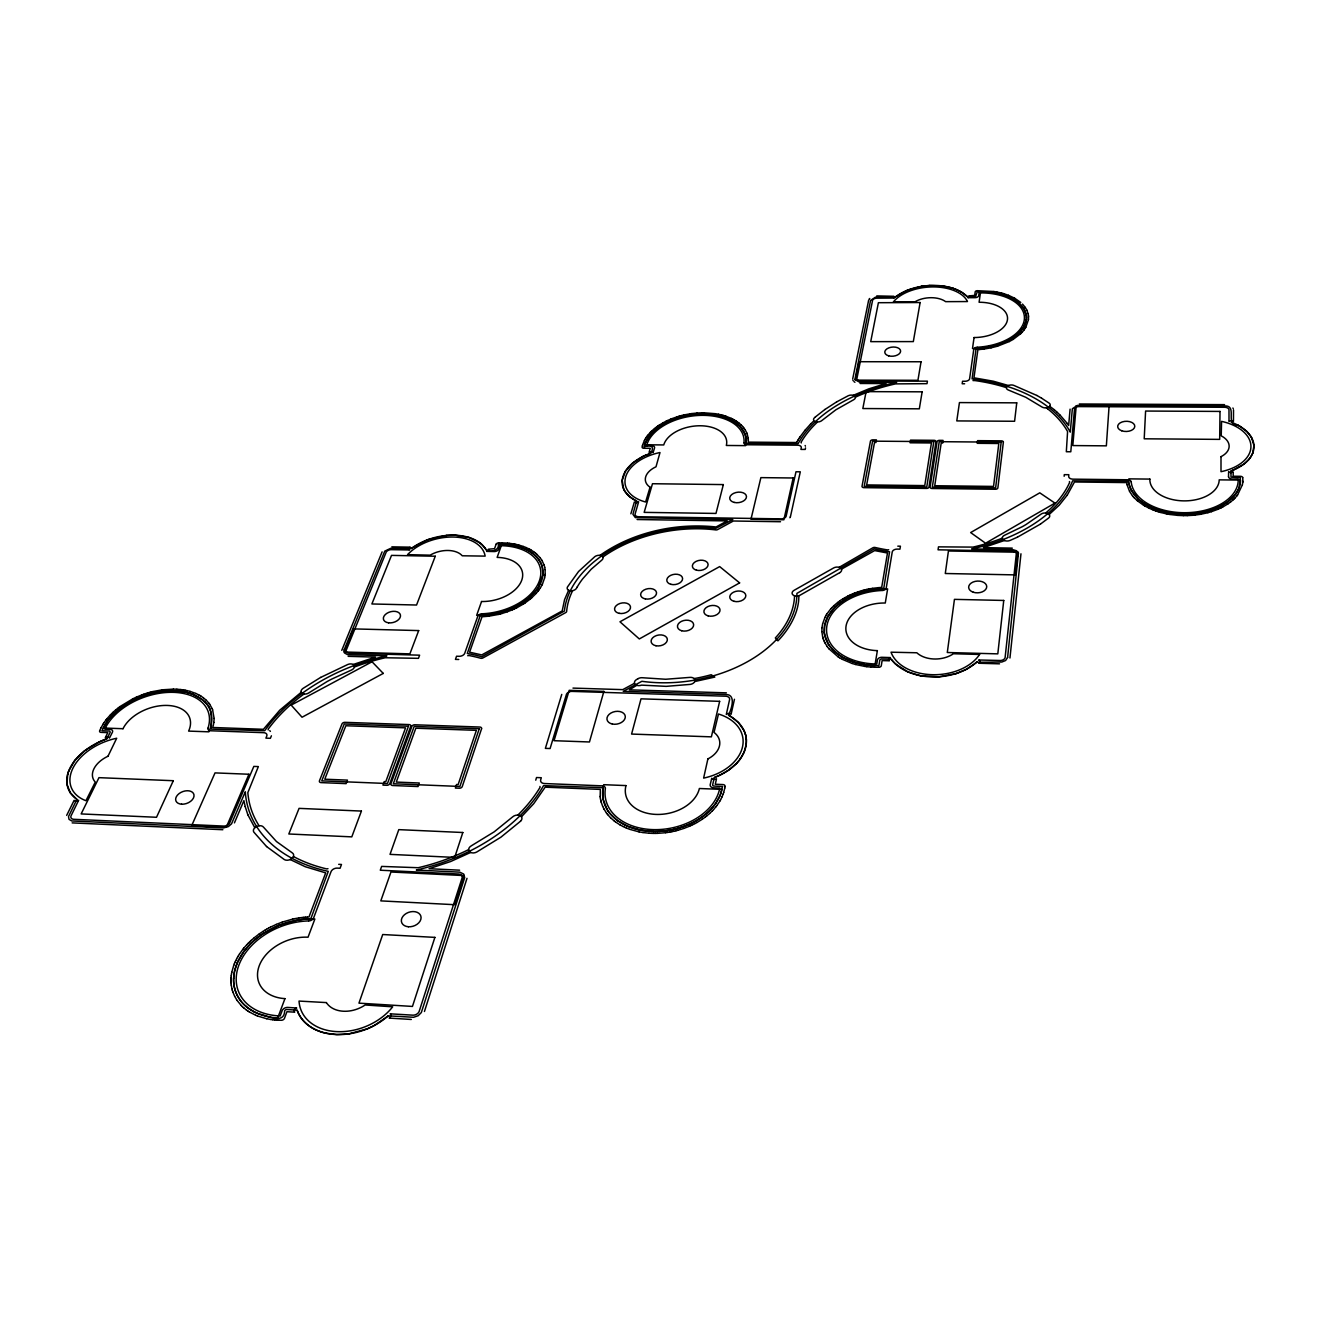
<?xml version="1.0" encoding="UTF-8"?>
<svg xmlns="http://www.w3.org/2000/svg" width="1320" height="1320" viewBox="0 0 1320 1320"><rect width="100%" height="100%" fill="white"/><g stroke="black" fill="none" stroke-linecap="round" stroke-linejoin="round"><path stroke-width="1.5" d="M1233.524 409.959L1233.457 421.327L1232.484 420.964A2.458 1.452 0.3 0 0 1229.003 421.525L1228.986 409.678A4.488 2.64 0.1 0 0 1224.993 407.286L1078.638 406.593A4.389 2.607 -2.2 0 0 1074.513 408.903L1070.801 451.77L1066.329 451.737L1067.583 431.541A141.438 86.658 -4.5 0 0 1047.519 408.705M1228.524 476.718L1228.623 471.636A2.508 1.518 0.7 0 0 1232.203 472.296L1233.21 471.933L1233.177 476.239L1240.536 476.322A2.326 1.419 0.9 0 1 1242.73 477.576M748.324 440.286L748.259 442.134L796.57 442.53L797.033 441.705M230.983 980.611L231 979.044M233.607 978.566C233.128 989.026 237.814 999.454 245.8 1006.186M746.196 441.474L745.701 436.441M214.12 718.492L213.857 722.386M1242.862 481.255L1242.764 477.807M1020.97 553.789L1009.948 658.02M1026.498 317.724L1026.399 319.588M794.541 595.782L794.475 597.316A114.939 74.86 -9.4 0 1 775.335 637.956L777.909 640.86C789.459 628.963 799.276 611.903 798.814 595.732M233.607 978.532L234.696 970.53M231 978.961L231.083 977.394M545.177 574.283L545.094 569.613M542.949 574.497L542.239 566.676M468.633 849.634L466.62 850.591A156.865 105.781 -16.3 0 1 418.192 867.718L381.645 866.415L380.292 870.21L458.865 874.038A5.181 3.712 -16.6 0 1 462.165 877.701L419.1 1011.615A5.494 4.109 -19.8 0 1 413.209 1015.179L390.126 1013.826A2.986 2.211 -20.5 0 1 390.159 1017.208L389.169 1018.083L411.296 1019.469M746.113 442.513L746.179 441.49M821.964 627.759L821.881 631.587M725.027 786.357L725.043 786.258A2.524 1.798 -9.1 0 0 723.063 784.575L715.275 784.261L716.512 778.767L715.357 779.196A2.722 1.93 -9.3 0 1 711.744 778.255L710.193 784.756A4.24 3.019 -9.3 0 0 713.641 787.842L719.779 788.089L719.532 789.294A58.129 41.167 -10.6 0 1 655.066 829.653A58.129 41.167 -10.6 0 1 605.319 788.881M1242.764 482.427L1242.846 481.321M1028.461 319.555L1028.544 316.701M1064.151 476.272L1064.299 474.656L1068.82 474.705L1068.688 476.603A4.537 2.788 -1.9 0 0 1072.978 479.16L1127.527 479.77A3.877 2.376 -0.9 0 1 1131.24 481.899M1070.091 409.15L1068.639 425.535L1066.642 422.746M231.099 977.295L231.248 975.727M1007.605 657.409L1018.462 552.948L1016.466 550.737L1012.836 549.664L971.751 548.922L973.649 548.493A143.682 88.044 -4.5 0 0 1072.649 480.827L1127.742 481.206L1131.174 489.852M542.949 574.514L538.428 587.284M545.044 575.487L545.16 574.348M722.518 786.522L714.037 786.043A1.683 1.188 -9.3 0 1 712.668 784.773L714.169 778.156A1.666 1.188 -9.2 0 1 715.159 777.183L719.384 775.401M746.196 744.463L746.361 739.728M746.113 442.53L747.302 443.454L798.138 443.635A143.682 88.044 -4.5 0 1 894.927 382.701L896.676 382.322L859.732 382.222L854.881 379.599L870.54 300.481L875.457 297.182L895.455 296.835L907.5 290.185L921.508 286.374M852.703 378.889L868.659 300.102M821.964 627.693L822.624 623.865M1242.747 482.493L1242.384 484.754M746.196 744.463L744.084 752.185L740.14 759.099M231.264 975.628L231.478 974.044M1028.461 319.605L1025.805 327.277M1026.399 319.588L1023.825 326.997M724.795 787.957L725.01 786.555M722.518 786.538L720.225 795.102L715.671 803.451M734.448 699.286L731.098 714.285L730.174 713.79A2.64 1.815 -8.7 0 0 726.313 714.417L729.646 699.352A4.835 3.316 -8.7 0 0 726.082 696.217L571.527 691.383A4.785 3.217 -12.2 0 0 566.494 694.204L550.093 748.539L545.374 748.374L561.759 694.403M545.028 575.553L544.599 577.913M213.84 722.452L213.361 725.059M644.242 446.935C655.924 441.375 653.713 454.856 645.942 455.087M231.495 973.962L231.775 972.361M1007.605 657.426L1005.625 660.495L1001.847 662.029L976.486 662.277M724.779 788.04L723.707 792.445M231.792 972.279L233.657 965.63M805.53 447.909L805.2 449.443L800.927 449.41L801.306 447.612A4.306 2.607 -6.9 0 0 797.61 445.186L746.971 444.757A3.613 2.178 -7.8 0 1 743.935 442.794M642.394 445.863L642.13 447.084A2.128 1.27 -9.6 0 0 643.747 448.255L650.281 448.321L649.093 452.314L650.083 451.968A2.31 1.386 -9.5 0 1 653.119 452.579L654.571 447.843A3.597 2.161 -9.5 0 0 651.75 445.714L646.602 445.665L646.833 444.79A49.401 29.733 -8.7 0 1 700.969 415.354A49.401 29.733 -8.7 0 1 744.001 442.629M644.259 446.837L644.49 445.813M535.755 780.186L536.53 777.529L541.299 777.727L540.606 780.136A4.966 3.465 -13.4 0 0 544.401 783.535L602.068 785.845A4.224 2.97 -12.2 0 1 605.402 788.65M1242.368 484.819L1237.632 494.868M213.345 725.142L212.701 727.485L263.406 729.3L279.774 710.177L301.174 692.307M544.582 577.979L542.47 583.985M67.683 774.163L67.006 784.245L70.273 792.709M234.712 970.514L237.435 962.461M822.64 623.783L824.951 617.463M644.49 445.797L644.77 444.79M642.411 445.797L642.691 444.79M67.683 774.163L68.624 771.276M790.449 516.648L800.299 471.817L795.993 471.768L786.093 516.4A4.455 2.788 -7.2 0 1 781.588 518.875L638.17 516.714A4.389 2.722 -9.9 0 1 635.068 514.157L638.632 501.781A2.359 1.452 -9.9 0 1 635.167 502.342L634.375 501.963L630.861 513.81M424.446 1011.499L466.999 878.328M642.708 444.724L644.408 440.517M644.77 444.774A51.546 31.02 -8.7 0 1 703.725 414.067A51.546 31.02 -8.7 0 1 745.585 445.632L726.33 445.467A31.994 19.255 -8.7 0 0 700.375 425.766A31.994 19.255 -8.7 0 0 663.745 444.939L644.77 444.774L645.101 443.751M723.212 793.93L723.673 792.528M341.781 650.347L382.107 551.875M344.124 649.918L344.421 652.921L347.556 654.637L386.941 655.842L385.011 656.271A159.324 107.448 -16.3 0 0 264.726 730.719L211.299 729.118C210.523 721.792 213.873 708.856 205.243 702.388M496.122 544.219L494.521 548.691L488.4 549.202A2.409 1.485 -12.8 0 1 486.667 551.38L494.323 551.562A3.745 2.326 -12.6 0 0 498.613 549.252L499.867 545.705L501.286 545.705A52.14 32.852 -12.9 0 1 539.913 579.134A52.14 32.852 -12.9 0 1 482.212 613.784M498.399 544.302C499.521 551.364 487.69 553.492 485.001 548.097M99.709 730.669L99.643 730.851A2.409 1.502 -20.7 0 0 100.963 732.369L107.811 732.633L105.303 737.665L106.458 737.253A2.623 1.65 -20.8 0 1 109.444 738.111L112.464 732.154A4.075 2.541 -20.7 0 0 110.17 729.366L104.775 729.168L105.287 728.079A55.836 35.261 -20 0 1 171.336 692.307A55.836 35.261 -20 0 1 208.065 727.98M271.409 735.801L270.369 738.309L265.897 738.144L266.854 735.851A4.835 3.135 -18.5 0 0 263.686 732.683L210.54 730.768A4.059 2.607 -19.2 0 1 207.966 728.178M1239.068 487.888L1240.42 477.724L1231.032 477.13L1230.916 471.322L1233.259 470.085M293.403 856.548L294.03 856.828A156.865 105.781 -16.3 0 0 326.667 868.906L327.971 868.675M645.101 443.734L645.48 442.728M233.689 965.547L234.284 963.963M723.178 794.013L722.007 796.884M68.624 771.26L74.497 760.963M1252.597 453.436L1253.967 445.549L1251.426 437.299M344.14 649.885L384.763 551.133L390.736 548.312L410.982 548.526L427.779 539.682L446.622 535.425M1239.051 487.905L1236.213 493.234M234.316 963.88L234.993 962.297M234.432 822.888L243.903 800.613L245.173 806.536M1252.597 453.453L1250.386 457.446M645.496 442.712L649.638 435.699M99.742 730.587L100.947 727.963M790.383 516.83L789.904 517.737M237.451 962.445L243.837 951.538M235.026 962.197L235.752 960.63M721.974 796.966L720.555 799.821M572.616 590.667L571.808 592.383A114.939 74.86 -9.4 0 0 566.692 610.83L566.659 611.341A2.293 1.485 -11.8 0 1 565.62 612.645L483.087 657.855A2.343 1.518 -13.7 0 1 480.612 658.235L479.077 657.805A156.865 105.781 -16.3 0 0 468.913 655.495L467.726 655.71M108.009 756.212L116.688 738.243A47.965 30.475 -21.1 0 0 72.913 768.223A47.965 30.475 -21.1 0 0 85.948 800.712L95.287 782.067A24.535 15.592 -21.1 0 1 108.025 756.228M66.676 815.364L74.134 800.349L74.86 800.861A2.706 1.716 -22.1 0 0 78.672 800.25L70.999 815.925A5.032 3.217 -22.4 0 0 73.458 819.291L224.087 826.089A5.049 3.366 -20.3 0 0 229.63 823.036L253.836 766.409L258.357 766.59L247.83 792.66A156.865 105.781 -16.3 0 0 258.258 824.456L259.083 825.759M541.86 585.189L542.438 584.051M235.801 960.547L236.593 958.98M824.983 617.397L825.594 616.209M827.805 616.605L824.686 625.168L824.323 632.659M100.98 727.881L103.224 723.938M694.732 681.549L714.813 677.077L711.199 674.735A114.939 74.86 -9.4 0 1 694.122 678.579L694.155 678.612M644.44 440.467L644.985 439.461M236.626 958.881L237.484 957.33M541.827 585.255L540.49 587.598M825.627 616.143L826.287 614.971M827.805 616.588L834.702 607.513M719.746 801.256L720.522 799.887M237.534 957.247L238.441 955.713M645.018 439.411L645.595 438.421M797.049 441.672L798.022 440.038M625.449 471.19L622.198 480.282L623.667 489.126M1023.825 327.013L1017.984 333.976L1009.255 339.999M1025.227 328.234L1025.772 327.327M719.697 801.339L716.909 805.497M826.337 614.905L827.062 613.75M238.491 955.614L239.448 954.096M798.039 440.022L799.062 438.405M625.449 471.174L632.544 463.171L642.823 456.538M645.629 438.372L646.272 437.382M540.457 587.664L538.89 589.974M538.428 587.301L536.893 589.562M103.273 723.855L104.099 722.601M799.078 438.372L800.151 436.771M1067.27 495.082L1074.48 481.981L1126.669 482.592L1126.999 484.588M239.498 954.014L242.847 949.361M1025.195 328.284L1023.924 330.099M827.095 613.684L830.659 609.015M800.167 436.738L804.952 430.353M104.148 722.535L105.996 719.977M646.305 437.332L646.981 436.359M1067.253 495.115L1059.267 505.147L1049.152 514.519M1250.386 457.462L1248.753 459.591M1235.47 494.274L1236.213 493.251M715.654 803.467C704.962 818.433 687.291 827.079 669.504 830.263M888.69 549.731L887.518 549.928A141.438 86.658 -4.5 0 1 876.826 547.866L875.176 547.486A2.293 1.468 -5.4 0 0 872.734 547.866L839.14 567.336M740.14 759.099L739.315 760.204M972.989 380.605L974.061 380.424M107.976 720.34L101.887 730.719L109.626 731.049L110.253 732.154L106.92 738.639L99.61 741.774M538.015 591.145L538.84 590.04M536.877 589.578L528.726 598.158M647.031 436.293L647.757 435.336M243.853 951.522L250.074 944.262M715.836 806.883L716.842 805.579M74.497 760.963L75.388 759.858M1235.47 494.29L1227.6 501.913M1236.807 495.94L1237.582 494.934M107.992 720.324L108.966 719.103M106.045 719.911L107.019 718.674M1049.664 406.263L1054.267 409.695M1023.874 330.149L1022.389 331.914M537.966 591.195L536.085 593.439M242.913 949.278L244.084 947.809M647.807 435.286L650.364 432.349M649.638 435.699L659.488 426.673M738.87 760.765L736.527 763.422M869.22 299.079L869.451 298.798A3.349 1.881 -5.8 0 1 869.748 298.501L869.566 298.666M75.388 759.841L83.869 751.476M715.77 806.949L713.526 809.572M108.982 719.087L110.005 717.865M804.969 430.337L810.496 424.182M107.085 718.608L110.418 714.879M1236.757 495.99L1234.976 498.003M244.15 947.727L246.741 944.807M1248.736 459.591L1244.116 463.963M110.022 717.849L121.308 707.553M830.709 608.949L831.699 607.876M536.035 593.505L531.63 597.878M1022.356 331.963L1020.673 333.679M712.288 810.892L713.46 809.655M246.807 944.724L248.143 943.338M736.51 763.438L728.475 770.236M254.809 827.739L247.863 814.819M831.748 607.81L833.927 605.665M110.468 714.813L111.639 713.641M810.529 424.149L813.533 421.179M1233.969 499.01L1234.926 498.069M650.413 432.3L651.321 431.392M712.222 810.958L709.632 813.45M248.226 943.255L249.596 941.903M250.09 944.245L251.476 942.876M517.902 815.1L518.413 814.539A156.865 105.781 -16.3 0 0 540.045 787.363L539.946 786.456M834.718 607.497L838.134 604.428M111.705 713.576L112.91 712.42M651.37 431.327L654.472 428.587M249.678 941.82L251.097 940.483M251.493 942.859L254.397 940.186M1232.913 499.999L1233.919 499.076M1020.624 333.729L1013.166 339.388M112.975 712.355L115.566 710.044M833.976 605.599L837.622 602.514M976.486 662.293L975.464 663.201M251.179 940.418L254.232 937.761M709.566 813.516L706.778 815.892M815.413 416.938L814.457 417.78A4.62 2.755 -6.6 0 0 815.364 421.591A4.62 2.755 -6.6 0 0 821.815 420.568L835.857 409.81L853.462 399.844A4.587 2.706 -6 0 0 854.551 395.983A4.587 2.706 -6 0 0 848.182 395.769L836.665 401.89M1232.863 500.049L1230.652 501.913M815.43 416.922L824.885 409.497M530.409 598.933L531.564 597.927M254.413 940.17L257.499 937.629M975.447 663.201L966.405 669.273L956.291 673.513M115.648 709.995L118.404 707.767M527.505 599.164L528.709 598.174M530.343 598.999L525.03 602.976M254.331 937.678L259.264 933.9M83.886 751.476L85.718 750.04M838.15 604.411L846.136 598.917M654.538 428.538L655.611 427.68M705.276 817.063L706.712 815.958M527.488 599.181L523.562 602.035M257.515 937.612L262.449 934.032M1244.1 463.963L1233.276 470.085M1230.586 501.963L1228.178 503.728M118.486 707.702L119.889 706.662M837.688 602.464L840.312 600.551M655.677 427.63L656.799 426.805M85.734 750.024L99.594 741.774M705.21 817.13L702.141 819.324M119.955 706.596L132.858 698.808M121.341 707.536L122.76 706.513M824.917 409.48L836.632 401.907M1227.583 501.913L1219.664 506.665M656.848 426.756L658.004 425.947M602.844 557.057L603.999 556.231A114.939 74.86 -9.4 0 1 715.044 529.815L715.737 529.914A2.228 1.402 -8.5 0 0 717.733 529.534L733.342 521.004L780.499 521.73M259.363 933.834L262.812 931.524M1040.44 524.089L1048.641 518.001A4.983 3.135 -2.2 0 0 1047.915 513.612A4.983 3.135 -2.2 0 0 1040.902 514.239L1026.069 524.502A161.601 98.505 -4.8 0 1 1022.307 526.68L1004.701 535.194A5.016 3.184 -2.8 0 0 1003.051 539.632A5.016 3.184 -2.8 0 0 1009.948 540.49L1017.406 537.174M122.793 706.497L124.245 705.49M1040.424 524.106L1017.439 537.174M728.458 770.236L720.126 775.038M658.069 425.898L659.257 425.106M659.505 426.673L670.048 420.849M840.394 600.501L843.183 598.686M1228.111 503.778L1222.666 507.045M262.465 934.016L278.965 925.303L298.947 919.842M702.058 819.373L697.092 822.442M523.545 602.035L517.786 605.517M523.578 603.916L524.947 603.025M124.278 705.49L137.164 698.428L151.272 693.478M659.34 425.056L663.25 422.713M523.495 603.966L517.423 607.431M262.911 931.458L264.643 930.385M1013.116 339.421L1009.322 341.534M843.265 598.653L844.668 597.812M264.742 930.32L266.491 929.297M320.628 677.424L302.973 688.446A5.131 3.283 -17.2 0 0 302.033 693.346A5.131 3.283 -17.2 0 0 309.045 692.753L327.046 681.582A181.764 123.651 -16.2 0 1 331.419 679.239L351.17 670.18A5.065 3.25 -16.2 0 0 354.189 665.445A5.065 3.25 -16.2 0 0 347.87 664.455L320.661 677.424M846.153 598.9L853.826 595.138M266.59 929.23L268.389 928.24M844.75 597.762L847.77 596.145M695.327 823.416L696.993 822.492M374.236 1025.541L387.469 1016.466A1.832 1.369 -20.6 0 1 389.152 1015.889L413.605 1017.274L418.143 1015.74L421.311 1012.572L464.689 877.602L463.699 874.054L459.756 872.157L416.328 870.028L418.473 869.534A159.324 107.448 -16.3 0 0 543.559 785.631L601.573 787.627A1.666 1.171 -12.2 0 1 602.877 788.799L603.025 798.814L607.035 809.408M663.316 422.68L666.072 421.245M268.488 928.174L270.303 927.217M517.77 605.517L514.717 607.084M1009.239 339.999L996.716 345.114M693.528 824.34L695.227 823.465M373.395 1025.986L367.438 1028.775M1221.181 507.804L1222.584 507.078M515.807 608.239L517.341 607.481M270.402 927.168L276.21 924.445M1009.255 341.566L997.606 346.17M847.852 596.095L849.37 595.353M642.823 456.522L645.942 455.087M691.696 825.231L693.429 824.389M132.957 698.759L136.373 697.158M666.138 421.212L667.524 420.552M1219.647 506.682L1208.674 510.873L1196.366 513.431M1221.099 507.837L1218.08 509.223M514.684 607.101L499.653 612.595M514.157 609.015L515.724 608.289M849.453 595.303L851.004 594.594M855.36 397.188L856.928 396.462A141.438 86.658 -4.5 0 1 895.521 383.889L927.003 383.658L927.416 381.166L860.145 380.968A4.191 2.458 -5.9 0 1 856.878 378.741L872.602 300.234A4.026 2.26 -5.7 0 1 876.579 298.171L894.366 298.039A2.178 1.221 -5.5 0 1 893.822 296.29L876.76 295.911M689.832 826.072L691.597 825.28M667.606 420.519L670.51 419.232M512.473 609.757L514.074 609.064M136.471 697.108L141.785 694.947M851.086 594.561L852.67 593.868M670.065 420.849L671.5 420.238M689.733 826.122L684.057 828.349M512.391 609.807L507.292 611.787M290.202 859.534L305.266 866.728L325.693 872.883L308.979 917.004L307.477 917.07M276.309 924.396L282.298 922.07M1217.997 509.256L1211.463 511.665M367.422 1028.775L348.463 1033.956M853.842 595.122L862.207 592.185M852.753 593.835L854.37 593.191M671.517 420.222L679.09 417.549M670.593 419.199L672.045 418.621M1008.464 385.522L993.349 381.216L973.962 377.817L977.905 349.618L979.159 349.536M672.128 418.588L676.797 416.938M854.452 593.159L857.835 591.921M141.883 694.914L143.616 694.287M507.21 611.82L501.93 613.503M143.715 694.254L145.464 693.66M683.958 828.399L678.067 830.231M282.397 922.036L292.693 919.099M857.934 591.888L861.399 590.799M145.563 693.627L147.312 693.066M956.274 673.513L939.295 676.764L921.211 675.84M676.88 416.922L678.414 416.443M1211.364 511.698L1207.965 512.688M147.411 693.033L149.176 692.521M996.699 345.114L976.024 348.942L972.081 378.873A143.682 88.044 -4.5 0 1 1069.695 431.079L1070.272 432.151L1072.351 408.754L1077.285 405.438L1224.547 405.95C1238.243 405.124 1224.069 425.469 1238.325 425.386M997.507 346.203L991.122 347.82M678.496 416.411L680.047 415.965M679.107 417.549L685.459 415.932M861.498 590.766L863.214 590.304M862.24 592.185L865.722 591.261M500.115 613.998L501.847 613.536M149.275 692.488L151.041 692.01M680.13 415.948L681.697 415.536M676.021 830.775L677.952 830.263M863.313 590.271L865.045 589.826M1207.866 512.705L1200.672 514.288M151.14 691.993L152.922 691.548M151.288 693.478L158.482 691.911M499.62 612.612L481.899 615.302M498.284 614.46L500.016 614.031M681.796 415.519L683.364 415.123M673.976 831.254L675.922 830.791M865.144 589.809L866.893 589.413M865.739 591.244L883.789 588.258L889.564 551.809A143.682 88.044 -4.5 0 1 875.903 549.268L874.236 548.889L796.884 593.406A117.249 76.362 -9.4 0 1 641.899 681.302L623.255 691.317L725.983 694.518C736.543 694.419 731.263 709.912 728.59 714.681L738.49 722.617L744.067 730.636M153.021 691.515L162.294 689.815M498.184 614.476L489.027 616.159M683.463 415.107L685.047 414.744M671.913 831.683L673.876 831.27M292.809 919.066L294.789 918.654M866.993 589.38L868.774 589.017M991.039 347.837L984.39 348.991M685.13 414.727L690.129 413.82M685.492 415.932C699.715 412.995 715.028 413.176 728.558 418.852M669.851 832.078L671.814 831.715M294.904 918.637L298.996 917.911M868.874 589L870.639 588.67M1200.573 514.305L1195.013 515.081M158.499 691.911L163.862 691.152M870.738 588.654L872.536 588.357M669.487 830.263L659.488 831.402M667.755 832.409L669.735 832.095M921.508 286.374L929.659 285.5M690.228 413.803L691.845 413.572M872.635 588.34L878.262 587.68M665.676 832.706L667.656 832.425M299.112 917.895L303.188 917.383M298.98 919.842L300.96 919.561M348.447 1033.956L336.699 1034.55L326.403 1033.296M982.691 349.206L984.307 349.008M691.928 413.556L696.976 413.044M1196.349 513.431L1189.006 514.074M488.928 616.176L482.031 616.786L469.59 652.195L481.734 654.918L562.188 610.945L564.564 599.643L568.623 590.288M162.393 689.799L173.299 689.122M665.56 832.722L657.327 833.365M1046.347 407.781L1047.519 408.672M300.993 919.561L306.983 919.034M982.591 349.206L979.242 349.536M1193.099 515.279L1194.897 515.097M163.894 691.152L174.356 690.739M303.303 917.383L305.283 917.202M446.638 535.425L455.301 535.194M1192.983 515.279L1187.307 515.608M878.361 587.664L880.176 587.532M697.076 413.028L702.108 412.813M305.399 917.202L307.362 917.07M880.275 587.532L881.678 587.449L887.486 553.03L874.649 550.588L841.483 569.151M929.676 285.5L943.074 286.044M659.472 831.402L653.515 831.501M1188.99 514.074L1170.576 513.067M498.729 542.883L498.597 542.883A2.211 1.369 -12.5 0 0 496.138 544.203M307.015 919.034L309.21 918.951A1.766 1.237 -20.4 0 0 311.207 917.73L328.267 871.365A159.324 107.448 -16.3 0 1 245.421 793.204L245.322 791.769L231.544 823.812L228.41 826.551L223.591 827.904L71.775 820.957L69.036 819.357L68.508 816.552L76.609 799.953A1.666 1.056 -22.1 0 0 76.412 798.946L70.29 792.726M481.882 615.302L480.034 616.176L467.296 653.482A159.324 107.448 -16.3 0 1 480.249 656.32L481.8 656.733L564.432 611.011A117.249 76.362 -9.4 0 1 715.72 528.413L732.798 519.585L635.332 517.605L632.907 514.288L636.603 501.237L629.343 496.435L624.772 491.188M878.625 667.26L878.939 667.26A2.425 1.633 -5.1 0 0 881.281 665.759L882.123 660.577L889.449 660.792L888.921 660.066A2.623 1.766 -4.9 0 1 890.373 657.574L881.743 657.294A4.075 2.755 -5.1 0 0 877.437 659.901L876.76 663.976L875.16 663.96A55.093 36.614 -5.1 0 1 826.666 627.627A55.093 36.614 -5.1 0 1 882.073 590.486M1187.208 515.608L1183.429 515.625M655.248 833.398L657.212 833.365M498.828 542.883L502.243 542.866M498.432 544.302C515.031 543.807 536.415 548.955 542.239 566.659M391.842 546.843L410.371 547.156L409.563 547.75A2.392 1.468 -14 0 0 409.629 549.962L390.967 549.664A4.422 2.706 -14.4 0 0 386.183 552.139L346.203 650.265A4.636 2.954 -16 0 0 348.975 653.169L419.611 655.182L418.44 658.333L385.242 657.756A156.799 105.748 -16.3 0 0 354.403 667.029M458.766 659.472L455.433 659.389L456.555 656.238L459.591 656.304A4.67 3.036 -14.1 0 0 464.722 653.284L477.807 616.226A3.877 2.475 -13.4 0 1 481.932 613.767M702.19 412.813L703.808 412.797M878.526 667.277L874.665 667.243M860.079 383.476L886.083 383.542L868.939 388.806L853.248 395.34M964.639 383.774L962.181 383.757L962.544 381.249L965.431 381.249A4.24 2.491 -4.2 0 0 969.606 378.757L973.78 349.255A3.531 2.046 -4.1 0 1 977.147 347.226M1079.298 403.986L1224.547 404.646M222.849 829.719L72.154 822.888M653.169 833.382L655.132 833.398M703.89 412.797L715.324 413.688M897.798 546.15L900.422 546.199L899.943 549.153L896.841 549.104A4.603 2.937 -5 0 0 892.237 551.974L886.231 588.01A3.943 2.574 -5.2 0 1 882.37 590.502M1012.275 548.13L983.383 547.635L1004.371 540.507M173.398 689.122L176.847 689.221M279.031 1020.228L281.49 1020.278A2.755 2.013 -22.9 0 0 284.443 1018.397L286.951 1011.697L294.707 1012.176L294.36 1011.219A2.986 2.161 -22.4 0 1 296.686 1008.018L287.562 1007.407A4.636 3.366 -22.6 0 0 282.15 1010.674L280.17 1015.954L278.471 1015.872A62.518 44.764 -21.6 0 1 238.095 967.378A62.518 44.764 -21.6 0 1 308.484 920.931M1183.33 515.625L1177.638 515.378M502.342 542.866L507.424 543.13M999.537 663.828L978.664 663.25L979.407 662.558A2.656 1.782 -2.9 0 0 978.631 659.983L1000.395 660.511A4.884 3.283 -2.4 0 0 1005.097 657.673L1016.301 553.889A4.67 2.986 -2.7 0 0 1012.407 551.133L938.058 549.813L938.487 546.86L972.989 547.107A141.438 86.658 -4.5 0 0 1002.326 538.147M348.15 656.32L375.441 657.112L353.199 664.488M572.979 688.099L622.743 689.634L634.524 683.298M726.363 692.851L629.327 689.848L636.735 685.311M653.482 831.501L640.018 830.065L627.792 826.353M651.106 833.316L653.053 833.382M874.549 667.243L870.721 667.045M985.364 291.852L977.245 291.835L975.595 296.505L967.378 296.538L965.151 294.789M455.301 535.194L469.161 537.487L480.051 542.949M174.388 690.739L185.724 692.125M637.082 519.519L727.171 520.921L716.067 526.977C675.939 522.637 632.462 532.29 600.039 555.373M338.695 864.336L341.484 864.468L340.082 868.246L336.798 868.114A5.164 3.597 -19.1 0 0 331.039 871.662L313.649 917.862A4.455 3.135 -20.4 0 1 308.781 920.964M459.608 870.177L429.082 868.708L450.648 861.531L470.63 852.456M276.936 1020.129L278.916 1020.228M649.06 833.201L651.007 833.316M985.38 291.852L986.931 291.951M871.118 665.412L878.889 665.61L879.846 659.868L881.447 658.928L891 659.274L895.636 664.092M326.353 1002.589L299.029 1001.072A53.13 38.825 -20.9 0 0 336.088 1031.58A53.13 38.825 -20.9 0 0 392.683 1006.814L365.112 1004.982A27.175 19.866 -20.9 0 1 326.387 1002.573M176.946 689.238L180.312 689.518M274.857 1019.964L276.82 1020.129M986.947 291.951L994.62 292.858M648.962 833.201L643.021 832.557M869.253 665.247L871.084 665.412M870.622 667.045L866.844 666.683M1177.539 515.361L1170.032 514.486M507.507 543.13L509.108 543.295M272.795 1019.749L274.741 1019.964M867.389 665.049L869.22 665.247M509.207 543.295L514.058 544.005M180.394 689.518L181.995 689.716M865.541 664.802L867.355 665.049M864.913 666.418L866.728 666.666M270.765 1019.486L272.695 1019.733M993.762 291.505L977.245 290.697A2.03 1.138 -4.3 0 0 975.216 291.786L974.688 295.399L968.979 295.911A2.195 1.237 -4.4 0 1 967.824 297.693L975.117 297.676A3.432 1.914 -4.3 0 0 978.681 295.746L979.077 292.908L980.43 292.891A47.767 27.093 -4.2 0 1 1024.402 318.632A47.767 27.093 -4.2 0 1 977.41 347.242M943.091 286.044L951.109 287.727M182.094 689.733L183.661 689.964M865.524 664.802L854.947 662.491L843.975 658.053M864.814 666.402L855.657 664.521M993.845 291.522L996.88 292.034M642.922 832.54L639.111 831.88M715.407 413.704L718.459 414.249M270.666 1019.469L266.805 1018.759M1170.559 513.067L1152.228 507.82M1168.167 514.173L1169.932 514.47M183.744 689.981L185.295 690.261M994.636 292.858L1001.864 294.475M921.211 675.84L918.868 675.361M1166.335 513.81L1168.068 514.157M514.14 544.021L515.658 544.318M996.963 292.05L1001.401 293.04M185.394 690.278L186.912 690.591M718.542 414.265L721.495 414.942M639.012 831.864L629.821 829.356M1166.236 513.793L1160.924 512.523M326.387 1033.296C314.028 1030.821 301.851 1023.099 297.379 1010.839A1.832 1.337 -22.5 0 0 296.191 1010.097L286.902 1009.519A1.832 1.337 -22.6 0 0 284.691 1010.823C284.13 1025.145 266.937 1015.261 259.066 1014.041M515.74 544.335L518.777 545.061M918.852 675.361L907.88 671.863M266.706 1018.743L257.515 1016.004M1069.431 481.536L1069.711 482.245A141.438 86.658 -4.5 0 1 1045.688 513.018M186.994 690.607L190.03 691.383M185.74 692.142L188.71 692.901M801.24 442.942L801.058 442.282A141.438 86.658 -4.5 0 1 817.096 422.383M721.578 414.959L722.981 415.338M1001.484 293.057L1002.87 293.436M518.859 545.077L523.215 546.431M855.558 664.488L852.143 663.465M1159.174 512.028L1160.841 512.506M951.126 287.727L953.419 288.436M723.063 415.354L724.433 415.75M1002.936 293.452L1004.289 293.865M1001.88 294.475L1008.447 296.769M190.096 691.399L195.822 693.445M188.727 692.901L192.935 694.32M1157.458 511.5L1159.092 511.995M1004.371 293.882L1008.414 295.284M724.498 415.784L725.851 416.212M1155.775 510.922L1157.376 511.467M268.191 729.943L268.224 729.102A156.865 105.781 -16.3 0 1 303.963 694.039M953.419 288.436L956.67 289.674M852.043 663.432L842.44 659.389M725.917 416.229L731.197 418.341M1154.109 510.329L1155.676 510.889M629.739 829.323L626.356 828.019M523.297 546.463L526.02 547.536M1152.492 509.685L1154.026 510.295M1008.496 295.317L1014.618 298.204M259.034 1014.024L254.199 1011.846M255.783 1015.294L257.416 1015.971M192.951 694.337L202.438 699.781M1152.409 509.652L1149.357 508.315M956.67 289.674L960.597 291.621M1008.464 296.786L1009.684 297.313M627.759 826.337L617.463 820.578M624.69 827.277L626.274 827.97M907.863 671.863L895.636 664.092M526.086 547.569L528.66 548.757M728.574 418.869L738.26 424.809M1152.195 507.804L1143.895 503.365M255.684 1015.261L249.332 1011.945M195.888 693.478L198.478 694.716M1009.701 297.313L1014.222 299.689M623.057 826.501L624.591 827.244M1149.274 508.282L1144.951 506.038M731.263 418.374L732.452 418.951M622.974 826.452L619.921 824.818M732.517 418.984L733.656 419.578M528.726 548.807L529.931 549.433M1036.876 395.472L1013.628 385.308A4.653 2.739 -3.4 0 0 1007.193 386.331A4.653 2.739 -3.4 0 0 1008.496 390.076L1025.772 397.287L1041.843 406.923A4.719 2.805 -2.8 0 0 1048.476 407.154A4.719 2.805 -2.8 0 0 1049.202 403.177L1041.579 398.178M254.183 1011.829L248.407 1008.265M843.958 658.036L841.203 656.469M198.544 694.749L199.732 695.409M1036.909 395.488L1041.546 398.161M842.358 659.34L839.536 657.739M1238.341 425.386L1239.464 426.013M733.722 419.611L735.949 420.932M529.996 549.466L531.152 550.126M1014.684 298.238L1020.756 302.445M960.614 291.621L961.505 292.149M1239.464 426.03L1246.756 431.425L1251.426 437.299M1143.565 505.213L1144.885 505.989M199.798 695.442L200.953 696.135M619.839 824.769L615.598 821.997M854.931 382.272L854.089 381.711M531.217 550.159L533.462 551.611M1014.239 299.689L1018.149 302.412M961.521 292.149L965.151 294.772M1143.499 505.18L1137.378 500.758M841.186 656.452L833.959 650.991L828.613 644.622M838.167 656.865L839.47 657.69M247.846 1010.988L249.249 1011.895M201.019 696.168L203.247 697.686M736.015 420.981L737.038 421.657M1142.658 502.524L1143.879 503.349M838.084 656.815L828.96 648.813M246.411 1009.981L247.764 1010.939M737.088 421.69L739.084 423.159M1142.641 502.524L1139.243 499.884M533.511 551.661L534.551 552.404M617.43 820.561L609.576 813.07M614.262 820.974L615.516 821.947M248.391 1008.249L245.817 1006.203M246.328 1009.932L243.721 1007.836M269.692 730.719L270.055 730.999A4.026 2.607 -18.4 0 1 270.402 731.346M203.313 697.736L206.316 700.293M534.6 552.453L535.59 553.229M480.051 542.949L481.288 543.956M614.179 820.924L610.566 817.723M739.134 423.209L740.933 424.76M1018.166 302.428L1023.858 308.731L1026.399 315.859M535.639 553.261L536.58 554.07M202.455 699.781L205.227 702.388M1054.301 409.728L1057.336 412.45M1138.186 498.96L1139.226 499.867M1137.312 500.709L1134.276 497.805M481.288 543.972L485.001 548.081M738.276 424.809L739.134 425.584M242.451 1006.714L243.655 1007.787M266.574 846.549L284.377 859.601A5.544 3.811 -19.8 0 0 291.984 858.412A5.544 3.811 -19.8 0 0 292.215 852.819L276.474 841.533L263.505 827.161A5.478 3.696 -19.9 0 0 256.492 826.567A5.478 3.696 -19.9 0 0 253.836 832.111L266.558 846.532M536.63 554.119L540.062 557.733M1138.17 498.943L1131.19 489.868M1057.353 412.467L1060.224 415.288M740.982 424.809L742.599 426.459M739.15 425.601L741.444 428.06M241.263 1005.526L242.385 1006.649M206.365 700.342L208.906 703.197M610.5 817.658L608.388 815.397M1060.241 415.305L1066.626 422.713M1022.489 304.078L1025.227 307.395M241.197 1005.477L237.088 1000.445M1133.352 496.782L1134.226 497.755M742.632 426.508L744.051 428.241M1132.477 495.742L1133.303 496.716M607.381 814.176L608.322 815.331M828.91 648.747L827.211 646.553M741.46 428.076L745.123 434.462M1132.428 495.677L1129.573 491.436M609.559 813.054L607.827 810.678M606.441 812.938L607.332 814.11M540.094 557.783L541.481 559.696M208.956 703.246L209.665 704.22M744.101 428.29L745.321 430.089M606.391 812.872L603.999 809.077M827.178 646.486L825.049 643.005M209.698 704.286L212.108 708.592M1025.26 307.428L1026.795 310.068M237.039 1000.378L234.647 996.27M607.052 809.424L607.827 810.645M541.514 559.762L542.107 560.719M828.597 644.606L824.703 635.151M521.449 816.783L533.692 803.715L545.16 787.182L600.352 789.393L600.171 796.372M1232.897 408.012L1233.094 408.342A3.745 2.195 0.2 0 1 1233.243 408.705M624.772 491.172L623.667 489.126M853.215 380.754L853.05 380.457A3.498 2.046 -6 0 1 852.918 380.127M745.338 430.138L746.807 433.01M542.14 560.769L544.054 565.01M805.117 445.483L805.283 445.797A3.597 2.178 -6.8 0 1 805.414 446.16M1129.541 491.37L1126.999 484.638M603.966 809.011L602.695 806.388M824.439 641.801L825.016 642.939M234.613 996.188L232.815 991.832M1026.811 310.117L1028.131 313.78M744.067 730.653L745.486 734.514M823.894 640.563L824.406 641.735M602.663 806.322L601.211 802.213M212.14 708.659L212.586 709.764M746.823 433.059L747.186 433.999M823.416 639.326L823.878 640.497M247.846 814.786L245.19 806.569M212.602 709.813L214.12 718.427M823.004 638.071L823.399 639.26M747.202 434.049L748.176 438.124M745.123 434.478L745.701 436.425M544.087 565.059L544.698 567.254M232.337 990.297L232.782 991.749M822.657 636.801L822.987 638.005M745.486 734.53L745.899 736.23M231.94 988.746L232.32 990.214M600.864 800.794L601.194 802.131M822.64 636.735L821.881 631.653M231.924 988.663L231.346 985.578M1028.131 313.83L1028.461 315.678M600.567 799.359L600.847 800.712M544.714 567.303L545.094 569.547M745.899 736.23L746.113 737.385M824.488 633.913L824.703 635.135M600.336 797.907L600.551 799.276M746.113 737.385L746.361 739.712M824.323 632.676L824.488 633.897M231.148 983.961L231.33 985.495M600.188 796.455L600.336 797.824M748.176 438.174L748.275 439.18M1028.461 315.744L1028.544 316.651M1026.399 315.876L1026.498 317.724M231.033 982.344L231.148 983.878M748.275 439.23L748.324 440.236M230.983 980.694L231.016 982.245M1231.197 422.185A47.536 28.512 0.1 0 1 1230.883 470.992M895.537 296.934A42.422 23.925 -4.9 0 1 967.015 296.571M636.768 501.088A45.061 27.506 -9.3 0 1 650.925 453.189M977.278 661.551A50.242 33.627 -3.9 0 1 891.28 659.191M76.923 799.309A51.249 32.571 -21.1 0 1 106.936 738.82M388.195 1015.822A56.76 41.481 -20.9 0 1 297.132 1010.163M728.458 715.308A51.414 35.822 -9.6 0 1 714.318 777.496M411.18 548.608A46.431 28.842 -13.6 0 1 486.156 549.978M974.077 380.457A141.438 86.658 -4.5 0 1 1005.807 387.453M1131.224 482.08A53.559 32.719 0 0 0 1186.333 512.705A53.559 32.719 0 0 0 1238.209 480.067L1238.193 479.127L1232.401 479.061A3.927 2.392 0.8 0 1 1228.491 476.718M1221 456.67L1221 471.685A44.5 26.681 0.1 0 0 1250.931 446.688A44.5 26.681 0.1 0 0 1221.561 421.377L1221.231 435.847A22.77 13.645 0.1 0 1 1220.984 456.654M1220.01 411.427L1219.68 439.379L1144.209 438.801L1145.595 411.048L1220.01 411.427M1109.097 405.966L1106.358 445.846L1072.813 445.566L1076.212 405.801L1109.097 405.966M1017.852 552.222L1015.426 574.893L945.285 573.507L948.436 550.985L1017.852 552.222M1003.745 600.452L997.804 653.862L947.298 652.509L954.442 599.362L1003.745 600.452M1016.746 402.847L1014.601 421.261L956.785 420.915L959.442 402.584L1016.746 402.847M1001.17 442.183L995.626 487.856L932.316 487.096L939.23 441.688L1001.17 442.183M1003.365 442.2L997.87 487.872A2.26 1.402 -3.3 0 1 995.445 489.258L932.101 488.483A2.244 1.386 -4.4 0 1 930.089 487.063L937.068 441.672A2.195 1.32 -4.4 0 1 939.444 440.352L943.057 440.385L942.661 443.058L941.209 443.041L934.741 485.727L993.547 486.42L998.811 443.504L977.229 443.322L977.592 440.649L1001.335 440.847A2.211 1.337 -3.3 0 1 1003.365 442.2M974.061 337.54L972.493 348.579A49.83 28.264 -4.2 0 0 1026.333 320.017A49.83 28.264 -4.2 0 0 980.595 291.753L979.093 302.263A30.921 17.54 -4.2 0 1 1007.441 319.803A30.921 17.54 -4.2 0 1 974.061 337.54M935.979 441.672L928.983 487.047A2.228 1.386 -4.5 0 1 926.541 488.416L863.957 487.657A2.211 1.369 -5.7 0 1 862.026 486.255L870.457 441.144A2.161 1.32 -5.6 0 1 872.85 439.84L876.43 439.873L875.952 442.513L874.516 442.497L866.662 484.918L924.759 485.611L931.425 442.959L910.107 442.794L910.553 440.137L934.016 440.319A2.178 1.32 -4.5 0 1 935.979 441.672M933.801 441.639L926.755 487.031L864.22 486.271L872.602 441.16L933.801 441.639M877.371 650.628L874.88 665.593A57.469 38.181 -5.1 0 1 824.554 625.845A57.469 38.181 -5.1 0 1 887.634 588.885L885.274 603.025A35.673 23.694 -5.1 0 0 846.07 625.961A35.673 23.694 -5.1 0 0 877.371 650.628M922.135 391.825L919.33 408.82L862.834 408.54L866.118 391.627L922.135 391.825M921.047 361.762L917.928 380.308L855.36 380.143L859.056 361.713L921.047 361.762M920.122 302.527L913.324 341.599L870.721 341.649L878.394 302.709L920.122 302.527M793.171 477.988L783.898 519.766L750.981 519.255L760.881 477.626L793.171 477.988M707.883 758.934L703.626 778.107A48.13 33.528 -9.6 0 0 742.467 747.07A48.13 33.528 -9.6 0 0 718.476 714.005L714.037 732.418A24.618 17.143 -9.6 0 1 707.866 758.917M719.647 701.332L711.381 736.857L631.587 734.068L641.009 698.841L719.647 701.332M723.343 484.588L715.985 513.431L644.16 512.374L652.476 483.731L723.343 484.588M603.884 691.416L589.462 741.972L554.037 740.702L569.201 690.327L603.884 691.416M650.051 487.245L645.612 501.996A42.174 25.756 -9.3 0 1 625.68 476.866A42.174 25.756 -9.3 0 1 660 452.529L656.007 466.785A21.582 13.167 -9.3 0 0 650.067 487.228M464.327 875.589L454.987 904.711L380.803 900.883L390.967 872.008L464.327 875.589M434.89 937.381L412.45 1006.434L358.957 1003.15L382.717 934.527L434.89 937.381M462.825 832.507L454.674 857.406L390.027 854.37L398.788 829.636L462.825 832.507M481.553 728.805L462.264 786.538A2.491 1.716 -15.4 0 1 459.31 788.221L455.367 788.073L456.555 784.509L458.139 784.575L476.371 730.339L415.849 728.211L396.28 782.083L419.298 783.007L418.044 786.555L392.667 785.515A2.475 1.683 -16.7 0 1 390.967 783.667L411.889 726.363A2.409 1.6 -15.7 0 1 414.777 724.779L479.803 727.039A2.425 1.633 -14.4 0 1 481.553 728.805M479.242 728.722L459.904 786.456L393.31 783.75L414.166 726.445L479.242 728.722M481.553 601.507L476.652 615.351A54.4 34.27 -12.9 0 0 541.546 580.915A54.4 34.27 -12.9 0 0 501.798 544.285L497.145 557.403A33.759 21.268 -12.9 0 1 521.763 580.14A33.759 21.268 -12.9 0 1 481.553 601.507M408.457 726.247L387.469 783.519L321.766 780.862L344.239 724.004L408.457 726.247M410.751 726.33L389.812 783.618A2.475 1.683 -16.9 0 1 386.826 785.284L382.932 785.119L384.236 781.605L385.786 781.671L405.57 727.848L345.84 725.753L324.769 779.212L347.474 780.12L346.12 783.635L321.09 782.611A2.475 1.65 -18.1 0 1 319.473 780.763L341.995 723.921A2.409 1.584 -16.9 0 1 344.899 722.337L409.084 724.581A2.409 1.6 -15.8 0 1 410.751 726.33M361.416 811.074L351.796 836.863L288.816 833.992L299.062 808.368L361.416 811.074M284.955 998.63L277.678 1018A65.208 46.695 -21.6 0 1 236.395 965.019A65.208 46.695 -21.6 0 1 314.87 919.034L308.038 937.216A40.474 28.974 -21.6 0 0 259.248 965.745A40.474 28.974 -21.6 0 0 284.955 998.63M418.688 630.581L409.893 653.862L344.19 651.997L353.611 628.897L418.688 630.581M435.27 556.231L416.559 605.022L371.877 603.966L391.512 555.39L435.27 556.231M248.952 774.246L226.264 827.277L191.648 825.726L215.028 772.893L248.952 774.246M173.299 780.714L156.519 817.278L81.147 813.928L98.967 777.661L173.299 780.714M577.12 587.153L576.527 588.208A4.917 3.151 -11.5 0 1 570.223 590.766A4.917 3.151 -11.5 0 1 567.485 586.955L578.556 571.51L594.808 556.66A4.851 3.069 -10.8 0 1 601.606 555.852A4.851 3.069 -10.8 0 1 601.656 560.241L591.212 569.217L582.582 578.952A135.25 88.424 -9 0 0 580.387 581.988L579.018 584.034A135.085 88.275 -9 0 0 577.12 587.153M979.572 654.456L979.489 654.571A47.025 31.482 -3.9 0 1 932.233 674.702A47.025 31.482 -3.9 0 1 891.033 652.195L916.822 652.773A24.057 16.104 -3.9 0 0 953.419 653.746L979.572 654.456M893.491 301.801L915.041 301.785A20.311 11.451 -4.9 0 1 945.631 301.653L967.477 301.554A39.715 22.39 -4.9 0 0 932.91 286.918A39.715 22.39 -4.9 0 0 893.491 301.801M407.583 554.647L430.171 555.159A22.242 13.81 -13.6 0 1 462.247 555.786L485.149 556.116A43.461 26.994 -13.6 0 0 453.271 537.025A43.461 26.994 -13.6 0 0 407.583 554.647M520.542 821.205L500.874 837.21L476.668 852.06A5.544 3.927 -15.8 0 1 469.293 851.433A5.544 3.927 -15.8 0 1 471.504 845.707L494.191 831.831L512.589 816.915A5.478 3.861 -14.5 0 1 520.212 815.71A5.478 3.861 -14.5 0 1 520.542 821.205M1054.944 503.101L985.561 543.23L970.645 532.57L1039.78 492.838L1054.944 503.101M839.734 572.665L800.101 595.171A5.032 3.283 -7 0 1 793.089 595.023A5.032 3.283 -7 0 1 794.062 590.337L833.63 567.946A4.983 3.217 -6.1 0 1 840.609 568.078A4.983 3.217 -6.1 0 1 839.734 572.665M638.121 678.645L636.669 679.47A5.181 3.481 -10.6 0 0 635.052 684.222A5.181 3.481 -10.6 0 0 641.553 685.13L666.188 686.351L690.228 684.404A5.181 3.514 -9.5 0 0 694.963 680.179A5.181 3.514 -9.5 0 0 689.419 677.424L665.692 679.255L642.378 677.737A5.164 3.481 -10.6 0 0 638.121 678.645M739.612 582.895L639.309 638.946L619.971 621.786L719.664 566.593L739.612 582.895M383.262 673.414L302.049 717.238L291.192 705.111L372.042 661.765L383.262 673.414M1149.868 479.094L1128.847 478.863A55.869 34.139 0 0 0 1183.693 514.173A55.869 34.139 0 0 0 1240.553 480.084L1219.201 479.853A34.666 21.186 0 0 1 1183.908 500.874A34.666 21.186 0 0 1 1149.868 479.094M123.007 728.722L103.125 727.996A58.245 36.778 -20 0 1 174.636 690.756A58.245 36.778 -20 0 1 208.824 731.824L188.612 731.098A36.151 22.836 -20 0 0 167.475 705.441A36.151 22.836 -20 0 0 123.007 728.722M625.977 785.582L603.735 784.69A60.654 42.933 -10.6 0 0 651.849 831.452A60.654 42.933 -10.6 0 0 722.007 789.393L699.385 788.502A37.636 26.647 -10.6 0 1 655.875 814.407A37.636 26.647 -10.6 0 1 625.977 785.582M696.498 570.19A7.936 5.082 -8.9 0 0 708.097 564.481A7.936 5.082 -8.9 0 0 696.086 561.38A7.936 5.082 -8.9 0 0 696.498 570.19M734.068 601.326A8.085 5.263 -8.2 0 0 745.816 595.452A8.085 5.263 -8.2 0 0 733.474 592.218A8.085 5.263 -8.2 0 0 734.068 601.326M670.89 584.331A7.97 5.131 -9.4 0 0 682.605 578.556A7.97 5.131 -9.4 0 0 670.593 575.404A7.97 5.131 -9.4 0 0 670.89 584.331M708.163 615.879A8.118 5.313 -8.8 0 0 720.027 609.939A8.118 5.313 -8.8 0 0 707.702 606.655A8.118 5.313 -8.8 0 0 708.163 615.879M645.414 598.933A8.019 5.181 -10 0 0 656.486 592.433A8.019 5.181 -10 0 0 643.88 590.089A8.019 5.181 -10 0 0 645.414 598.933M681.697 630.762A8.168 5.379 -9.4 0 0 693.66 624.756A8.168 5.379 -9.4 0 0 681.334 621.406A8.168 5.379 -9.4 0 0 681.697 630.762M619.294 613.355A8.052 5.23 -10.6 0 0 630.481 606.788A8.052 5.23 -10.6 0 0 617.875 604.395A8.052 5.23 -10.6 0 0 619.294 613.355M655.99 645.76A8.2 5.428 -10 0 0 667.309 639.012A8.2 5.428 -10 0 0 654.373 636.504A8.2 5.428 -10 0 0 655.99 645.76M1121.719 430.782A8.547 5.098 -1.3 0 0 1134.787 426.426A8.547 5.098 -1.3 0 0 1122.215 421.938A8.547 5.098 -1.3 0 0 1121.719 430.782M888.69 355.855A7.953 4.587 -5.4 0 0 900.62 351.17A7.953 4.587 -5.4 0 0 888.789 347.886A7.953 4.587 -5.4 0 0 888.69 355.855M734.217 502.425A8.431 5.23 -8 0 0 746.476 496.485A8.431 5.23 -8 0 0 733.606 493.366A8.431 5.23 -8 0 0 734.217 502.425M973.335 592.251A9.059 5.89 -3.2 0 0 986.733 586.542A9.059 5.89 -3.2 0 0 973.022 582.054A9.059 5.89 -3.2 0 0 973.335 592.251M181.566 804.193A9.553 6.237 -20.6 0 0 193.941 794.623A9.553 6.237 -20.6 0 0 179.041 793.634A9.553 6.237 -20.6 0 0 181.566 804.193M408.375 926.755A10.114 7.293 -18.3 0 0 420.816 916.014A10.114 7.293 -18.3 0 0 404.448 914.743A10.114 7.293 -18.3 0 0 408.375 926.755M612.348 724.036A9.289 6.353 -11.3 0 0 625.267 716.183A9.289 6.353 -11.3 0 0 610.747 713.146A9.289 6.353 -11.3 0 0 612.348 724.036M388.624 622.826A8.761 5.527 -15 0 0 400.438 615.054A8.761 5.527 -15 0 0 386.743 613.42A8.761 5.527 -15 0 0 388.624 622.826"/></g></svg>
